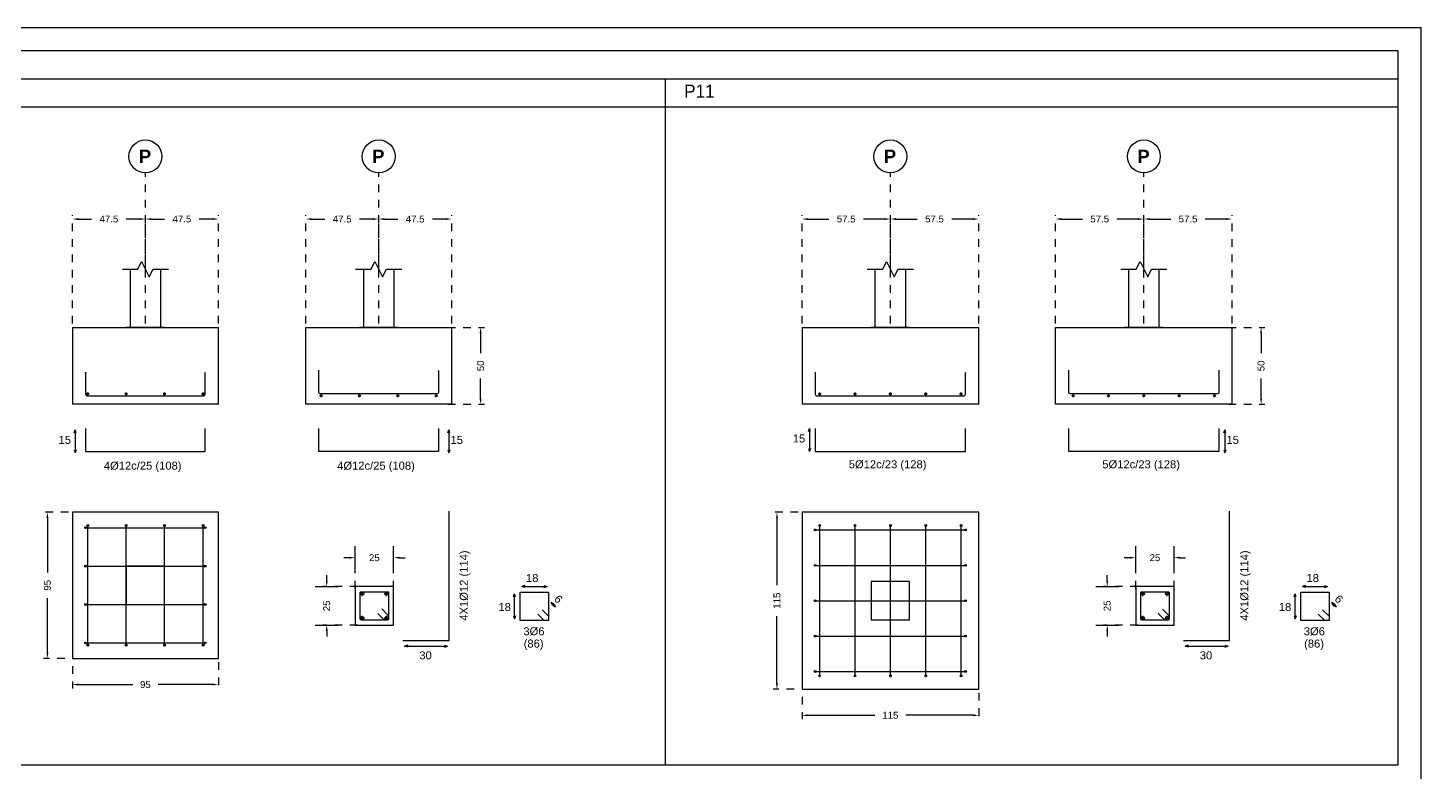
# Model space of a CAD drawing. Extents: x 2455 to 9764, y -806 to 181.
# Drawn here: x 4795.67 to 4813.81, y -570.73 to -561.05 of the extents above; entities that cross this region are included whole.
import ezdxf
from ezdxf.enums import TextEntityAlignment as Align

# ---------------------------------------------------------------- set-up
doc = ezdxf.new("R2010")
doc.units = 0
doc.header["$LTSCALE"] = 0.2
doc.header["$MEASUREMENT"] = 0
doc.linetypes.add('CYPE_PUNTO', pattern=[0.075, 0, -0.075])
doc.linetypes.add('PUNTOS2', pattern=[0.125, 0, -0.125])
for name, color, linetype in [('01_borde', 4, 'CONTINUOUS'), ('01_cajetín', 7, 'CONTINUOUS'), ('01_cotas', 4, 'CONTINUOUS'), ('01_MONO inst', 254, 'CONTINUOUS'), ('CIM_COTAS', 2, 'CONTINUOUS'), ('CIM_DIB_ARMADOS', 4, 'CONTINUOUS'), ('CIM_GEOMETRIA', 2, 'CONTINUOUS'), ('CYPECABECERA', 2, 'CONTINUOUS'), ('WL', 7, 'CONTINUOUS')]:
    doc.layers.add(name, color=color, linetype=linetype)
doc.layers.add('01_cartela', color=6, linetype='CONTINUOUS', plot=False)
doc.styles.add('Estilo1', font='swissel.ttf')
doc.styles.add('NIEVES2', font='sanss___.ttf')
doc.styles.add('NIEVES3', font='swisseb.ttf')
doc.styles.add('ROMANS', font='romans')
doc.dimstyles.new('DECIMAL-50', dxfattribs={"dimtxt": 0.08, "dimasz": 0.15, "dimexe": 0.05, "dimexo": 0.05, "dimgap": 0.09, "dimtad": 0, "dimzin": 0, "dimdsep": 46, "dimtxsty": 'ROMANS', "dimblk": 'DOTSMALL', "dimcen": 0.09, "dimclrt": 7, "dimadec": 0, "dimazin": 0, "dimtfac": 1.38, "dimtix": 1, "dimtofl": 0, "dimtmove": 2, "dimatfit": 3, "dimldrblk": 'OBLIQUE', "dimfxl": 1, "dimtolj": 1, "dimtzin": 0, "dimarcsym": 0})

# ---------------------------------------------------------------- blocks, each defined once
blk = doc.blocks.new('*D1054')
at = {"layer": '01_cotas', "color": 0, "linetype": 'PUNTOS2', "lineweight": -2, "transparency": 16777216}
for p, q in [((4796.2, -567.352), (4795.875, -567.352)), ((4796.15, -569.252), (4795.875, -569.252))]:
    blk.add_line(p, q, dxfattribs=at)
at = {"layer": '01_cotas', "color": 0, "lineweight": -2, "transparency": 16777216}
for p, q in [((4795.925, -567.427), (4795.925, -568.137)), ((4795.925, -569.177), (4795.925, -568.467))]:
    blk.add_line(p, q, dxfattribs=at)
at = {"layer": '01_cotas', "color": 0, "transparency": 16777216}
for points in [[(4795.912, -567.427), (4795.937, -567.427), (4795.925, -567.352)], [(4795.912, -569.177), (4795.937, -569.177), (4795.925, -569.252)]]:
    blk.add_solid(points, dxfattribs=at)
at = {"layer": '01_cotas', "color": 5, "transparency": 16777216, "insert": (4795.925, -568.302), "char_height": 0.09, "attachment_point": 5, "rotation": 90, "style": 'Estilo1'}
blk.add_mtext('\\A1;95', dxfattribs=at)
blk = doc.blocks.new('*D1055')
at = {"layer": '01_cotas', "color": 0, "linetype": 'PUNTOS2', "lineweight": -2, "transparency": 16777216}
for p, q in [((4796.25, -569.352), (4796.25, -569.643)), ((4798.15, -569.302), (4798.15, -569.643))]:
    blk.add_line(p, q, dxfattribs=at)
at = {"layer": '01_cotas', "color": 0, "lineweight": -2, "transparency": 16777216}
for p, q in [((4796.325, -569.593), (4797.035, -569.593)), ((4798.075, -569.593), (4797.365, -569.593))]:
    blk.add_line(p, q, dxfattribs=at)
at = {"layer": '01_cotas', "color": 0, "transparency": 16777216}
for points in [[(4796.325, -569.58), (4796.325, -569.605), (4796.25, -569.593)], [(4798.075, -569.58), (4798.075, -569.605), (4798.15, -569.593)]]:
    blk.add_solid(points, dxfattribs=at)
at = {"layer": '01_cotas', "color": 5, "transparency": 16777216, "insert": (4797.2, -569.593), "char_height": 0.09, "width": 0.00915, "attachment_point": 5, "style": 'Estilo1'}
blk.add_mtext('\\A1;95', dxfattribs=at)
blk = doc.blocks.new('*D1056')
at = {"layer": '01_cotas', "color": 0, "lineweight": -2, "transparency": 16777216}
for p, q in [((4799.856, -567.943), (4799.781, -567.943)), ((4800.506, -567.943), (4800.581, -567.943))]:
    blk.add_line(p, q, dxfattribs=at)
at = {"layer": '01_cotas', "color": 0, "linetype": 'PUNTOS2', "lineweight": -2, "transparency": 16777216}
for p, q in [((4799.931, -568.343), (4799.931, -567.893)), ((4800.431, -568.343), (4800.431, -567.893))]:
    blk.add_line(p, q, dxfattribs=at)
at = {"layer": '01_cotas', "color": 0, "transparency": 16777216}
for points in [[(4799.856, -567.93), (4799.856, -567.955), (4799.931, -567.943)], [(4800.506, -567.93), (4800.506, -567.955), (4800.431, -567.943)]]:
    blk.add_solid(points, dxfattribs=at)
at = {"layer": '01_cotas', "color": 5, "transparency": 16777216, "insert": (4800.181, -567.943), "char_height": 0.09, "attachment_point": 5, "style": 'Estilo1'}
blk.add_mtext('\\A1;25', dxfattribs=at)
blk = doc.blocks.new('*D1057')
at = {"layer": '01_cotas', "color": 0, "lineweight": -2, "transparency": 16777216}
for p, q in [((4799.56, -568.244), (4799.56, -568.169)), ((4799.56, -568.894), (4799.56, -568.969))]:
    blk.add_line(p, q, dxfattribs=at)
at = {"layer": '01_cotas', "color": 0, "linetype": 'PUNTOS2', "lineweight": -2, "transparency": 16777216}
for p, q in [((4799.96, -568.319), (4799.51, -568.319)), ((4799.96, -568.819), (4799.51, -568.819))]:
    blk.add_line(p, q, dxfattribs=at)
at = {"layer": '01_cotas', "color": 0, "transparency": 16777216}
for points in [[(4799.548, -568.244), (4799.573, -568.244), (4799.56, -568.319)], [(4799.548, -568.894), (4799.573, -568.894), (4799.56, -568.819)]]:
    blk.add_solid(points, dxfattribs=at)
at = {"layer": '01_cotas', "color": 5, "transparency": 16777216, "insert": (4799.56, -568.569), "char_height": 0.09, "attachment_point": 5, "rotation": 90, "style": 'Estilo1'}
blk.add_mtext('\\A1;25', dxfattribs=at)
blk = doc.blocks.new('*D1058')
at = {"layer": '01_cotas', "color": 0, "linetype": 'PUNTOS2', "lineweight": -2, "transparency": 16777216}
for p, q in [((4801.137, -564.947), (4801.613, -564.947)), ((4801.137, -565.947), (4801.613, -565.947))]:
    blk.add_line(p, q, dxfattribs=at)
at = {"layer": '01_cotas', "color": 0, "lineweight": -2, "transparency": 16777216}
for p, q in [((4801.563, -565.022), (4801.563, -565.282)), ((4801.563, -565.872), (4801.563, -565.611))]:
    blk.add_line(p, q, dxfattribs=at)
at = {"layer": '01_cotas', "color": 0, "transparency": 16777216}
for points in [[(4801.551, -565.022), (4801.576, -565.022), (4801.563, -564.947)], [(4801.551, -565.872), (4801.576, -565.872), (4801.563, -565.947)]]:
    blk.add_solid(points, dxfattribs=at)
at = {"layer": '01_cotas', "color": 5, "transparency": 16777216, "insert": (4801.563, -565.447), "char_height": 0.09, "attachment_point": 5, "rotation": 90, "style": 'Estilo1'}
blk.add_mtext('\\A1;50', dxfattribs=at)
blk = doc.blocks.new('*D1059')
at = {"layer": '01_cotas', "color": 0, "linetype": 'PUNTOS2', "lineweight": -2, "transparency": 16777216}
for p, q in [((4796.25, -564.897), (4796.25, -563.487)), ((4797.2, -564.897), (4797.2, -563.487))]:
    blk.add_line(p, q, dxfattribs=at)
at = {"layer": '01_cotas', "color": 0, "lineweight": -2, "transparency": 16777216}
for p, q in [((4796.325, -563.537), (4796.499, -563.537)), ((4797.125, -563.537), (4796.951, -563.537))]:
    blk.add_line(p, q, dxfattribs=at)
at = {"layer": '01_cotas', "color": 0, "transparency": 16777216}
for points in [[(4796.325, -563.525), (4796.325, -563.55), (4796.25, -563.537)], [(4797.125, -563.525), (4797.125, -563.55), (4797.2, -563.537)]]:
    blk.add_solid(points, dxfattribs=at)
at = {"layer": '01_cotas', "color": 5, "transparency": 16777216, "insert": (4796.725, -563.537), "char_height": 0.09, "attachment_point": 5, "style": 'Estilo1'}
blk.add_mtext('\\A1;47.5', dxfattribs=at)
blk = doc.blocks.new('*D1060')
at = {"layer": '01_cotas', "color": 0, "linetype": 'PUNTOS2', "lineweight": -2, "transparency": 16777216}
for p, q in [((4797.2, -564.897), (4797.2, -563.487)), ((4798.15, -564.897), (4798.15, -563.487))]:
    blk.add_line(p, q, dxfattribs=at)
at = {"layer": '01_cotas', "color": 0, "lineweight": -2, "transparency": 16777216}
for p, q in [((4797.275, -563.537), (4797.449, -563.537)), ((4798.075, -563.537), (4797.901, -563.537))]:
    blk.add_line(p, q, dxfattribs=at)
at = {"layer": '01_cotas', "color": 0, "transparency": 16777216}
for points in [[(4797.275, -563.525), (4797.275, -563.55), (4797.2, -563.537)], [(4798.075, -563.525), (4798.075, -563.55), (4798.15, -563.537)]]:
    blk.add_solid(points, dxfattribs=at)
at = {"layer": '01_cotas', "color": 5, "transparency": 16777216, "insert": (4797.675, -563.537), "char_height": 0.09, "attachment_point": 5, "style": 'Estilo1'}
blk.add_mtext('\\A1;47.5', dxfattribs=at)
blk = doc.blocks.new('*D1061')
at = {"layer": '01_cotas', "color": 0, "linetype": 'PUNTOS2', "lineweight": -2, "transparency": 16777216}
for p, q in [((4799.287, -564.897), (4799.287, -563.487)), ((4800.237, -564.897), (4800.237, -563.487))]:
    blk.add_line(p, q, dxfattribs=at)
at = {"layer": '01_cotas', "color": 0, "lineweight": -2, "transparency": 16777216}
for p, q in [((4799.362, -563.537), (4799.536, -563.537)), ((4800.162, -563.537), (4799.988, -563.537))]:
    blk.add_line(p, q, dxfattribs=at)
at = {"layer": '01_cotas', "color": 0, "transparency": 16777216}
for points in [[(4799.362, -563.525), (4799.362, -563.55), (4799.287, -563.537)], [(4800.162, -563.525), (4800.162, -563.55), (4800.237, -563.537)]]:
    blk.add_solid(points, dxfattribs=at)
at = {"layer": '01_cotas', "color": 5, "transparency": 16777216, "insert": (4799.762, -563.537), "char_height": 0.09, "attachment_point": 5, "style": 'Estilo1'}
blk.add_mtext('\\A1;47.5', dxfattribs=at)
blk = doc.blocks.new('*D1062')
at = {"layer": '01_cotas', "color": 0, "linetype": 'PUNTOS2', "lineweight": -2, "transparency": 16777216}
for p, q in [((4800.237, -564.897), (4800.237, -563.487)), ((4801.187, -564.897), (4801.187, -563.487))]:
    blk.add_line(p, q, dxfattribs=at)
at = {"layer": '01_cotas', "color": 0, "lineweight": -2, "transparency": 16777216}
for p, q in [((4800.312, -563.537), (4800.486, -563.537)), ((4801.112, -563.537), (4800.938, -563.537))]:
    blk.add_line(p, q, dxfattribs=at)
at = {"layer": '01_cotas', "color": 0, "transparency": 16777216}
for points in [[(4800.312, -563.525), (4800.312, -563.55), (4800.237, -563.537)], [(4801.112, -563.525), (4801.112, -563.55), (4801.187, -563.537)]]:
    blk.add_solid(points, dxfattribs=at)
at = {"layer": '01_cotas', "color": 5, "transparency": 16777216, "insert": (4800.712, -563.537), "char_height": 0.09, "attachment_point": 5, "style": 'Estilo1'}
blk.add_mtext('\\A1;47.5', dxfattribs=at)
blk = doc.blocks.new('*D1076')
at = {"layer": '01_cotas', "color": 0, "linetype": 'PUNTOS2', "lineweight": -2, "transparency": 16777216}
for p, q in [((4805.697, -567.352), (4805.371, -567.352)), ((4805.647, -569.652), (4805.371, -569.652))]:
    blk.add_line(p, q, dxfattribs=at)
at = {"layer": '01_cotas', "color": 0, "lineweight": -2, "transparency": 16777216}
for p, q in [((4805.421, -567.427), (4805.421, -568.301)), ((4805.421, -569.577), (4805.421, -568.704))]:
    blk.add_line(p, q, dxfattribs=at)
at = {"layer": '01_cotas', "color": 0, "transparency": 16777216}
for points in [[(4805.409, -567.427), (4805.434, -567.427), (4805.421, -567.352)], [(4805.409, -569.577), (4805.434, -569.577), (4805.421, -569.652)]]:
    blk.add_solid(points, dxfattribs=at)
at = {"layer": '01_cotas', "color": 5, "transparency": 16777216, "insert": (4805.421, -568.502), "char_height": 0.09, "attachment_point": 5, "rotation": 90, "style": 'Estilo1'}
blk.add_mtext('\\A1;115', dxfattribs=at)
blk = doc.blocks.new('*D1077')
at = {"layer": '01_cotas', "color": 0, "linetype": 'PUNTOS2', "lineweight": -2, "transparency": 16777216}
for p, q in [((4805.747, -569.752), (4805.747, -570.043)), ((4808.047, -569.702), (4808.047, -570.043))]:
    blk.add_line(p, q, dxfattribs=at)
at = {"layer": '01_cotas', "color": 0, "lineweight": -2, "transparency": 16777216}
for p, q in [((4805.822, -569.993), (4806.695, -569.993)), ((4807.972, -569.993), (4807.098, -569.993))]:
    blk.add_line(p, q, dxfattribs=at)
at = {"layer": '01_cotas', "color": 0, "transparency": 16777216}
for points in [[(4805.822, -569.98), (4805.822, -570.005), (4805.747, -569.993)], [(4807.972, -569.98), (4807.972, -570.005), (4808.047, -569.993)]]:
    blk.add_solid(points, dxfattribs=at)
at = {"layer": '01_cotas', "color": 5, "transparency": 16777216, "insert": (4806.897, -569.993), "char_height": 0.09, "width": 0.00915, "attachment_point": 5, "style": 'Estilo1'}
blk.add_mtext('\\A1;115', dxfattribs=at)
blk = doc.blocks.new('*D1078')
at = {"layer": '01_cotas', "color": 0, "lineweight": -2, "transparency": 16777216}
for p, q in [((4810.016, -567.943), (4809.941, -567.943)), ((4810.666, -567.943), (4810.741, -567.943))]:
    blk.add_line(p, q, dxfattribs=at)
at = {"layer": '01_cotas', "color": 0, "linetype": 'PUNTOS2', "lineweight": -2, "transparency": 16777216}
for p, q in [((4810.091, -568.343), (4810.091, -567.893)), ((4810.591, -568.343), (4810.591, -567.893))]:
    blk.add_line(p, q, dxfattribs=at)
at = {"layer": '01_cotas', "color": 0, "transparency": 16777216}
for points in [[(4810.016, -567.93), (4810.016, -567.955), (4810.091, -567.943)], [(4810.666, -567.93), (4810.666, -567.955), (4810.591, -567.943)]]:
    blk.add_solid(points, dxfattribs=at)
at = {"layer": '01_cotas', "color": 5, "transparency": 16777216, "insert": (4810.341, -567.943), "char_height": 0.09, "attachment_point": 5, "style": 'Estilo1'}
blk.add_mtext('\\A1;25', dxfattribs=at)
blk = doc.blocks.new('*D1079')
at = {"layer": '01_cotas', "color": 0, "lineweight": -2, "transparency": 16777216}
for p, q in [((4809.72, -568.244), (4809.72, -568.169)), ((4809.72, -568.894), (4809.72, -568.969))]:
    blk.add_line(p, q, dxfattribs=at)
at = {"layer": '01_cotas', "color": 0, "linetype": 'PUNTOS2', "lineweight": -2, "transparency": 16777216}
for p, q in [((4810.12, -568.319), (4809.67, -568.319)), ((4810.12, -568.819), (4809.67, -568.819))]:
    blk.add_line(p, q, dxfattribs=at)
at = {"layer": '01_cotas', "color": 0, "transparency": 16777216}
for points in [[(4809.708, -568.244), (4809.733, -568.244), (4809.72, -568.319)], [(4809.708, -568.894), (4809.733, -568.894), (4809.72, -568.819)]]:
    blk.add_solid(points, dxfattribs=at)
at = {"layer": '01_cotas', "color": 5, "transparency": 16777216, "insert": (4809.72, -568.569), "char_height": 0.09, "attachment_point": 5, "rotation": 90, "style": 'Estilo1'}
blk.add_mtext('\\A1;25', dxfattribs=at)
blk = doc.blocks.new('*D1080')
at = {"layer": '01_cotas', "color": 0, "linetype": 'PUNTOS2', "lineweight": -2, "transparency": 16777216}
for p, q in [((4811.297, -564.947), (4811.773, -564.947)), ((4811.297, -565.947), (4811.773, -565.947))]:
    blk.add_line(p, q, dxfattribs=at)
at = {"layer": '01_cotas', "color": 0, "lineweight": -2, "transparency": 16777216}
for p, q in [((4811.723, -565.022), (4811.723, -565.282)), ((4811.723, -565.872), (4811.723, -565.611))]:
    blk.add_line(p, q, dxfattribs=at)
at = {"layer": '01_cotas', "color": 0, "transparency": 16777216}
for points in [[(4811.711, -565.022), (4811.736, -565.022), (4811.723, -564.947)], [(4811.711, -565.872), (4811.736, -565.872), (4811.723, -565.947)]]:
    blk.add_solid(points, dxfattribs=at)
at = {"layer": '01_cotas', "color": 5, "transparency": 16777216, "insert": (4811.723, -565.447), "char_height": 0.09, "attachment_point": 5, "rotation": 90, "style": 'Estilo1'}
blk.add_mtext('\\A1;50', dxfattribs=at)
blk = doc.blocks.new('*D1081')
at = {"layer": '01_cotas', "color": 0, "linetype": 'PUNTOS2', "lineweight": -2, "transparency": 16777216}
for p, q in [((4805.747, -564.897), (4805.747, -563.487)), ((4806.897, -564.897), (4806.897, -563.487))]:
    blk.add_line(p, q, dxfattribs=at)
at = {"layer": '01_cotas', "color": 0, "lineweight": -2, "transparency": 16777216}
for p, q in [((4805.822, -563.537), (4806.097, -563.537)), ((4806.822, -563.537), (4806.547, -563.537))]:
    blk.add_line(p, q, dxfattribs=at)
at = {"layer": '01_cotas', "color": 0, "transparency": 16777216}
for points in [[(4805.822, -563.525), (4805.822, -563.55), (4805.747, -563.537)], [(4806.822, -563.525), (4806.822, -563.55), (4806.897, -563.537)]]:
    blk.add_solid(points, dxfattribs=at)
at = {"layer": '01_cotas', "color": 5, "transparency": 16777216, "insert": (4806.322, -563.537), "char_height": 0.09, "attachment_point": 5, "style": 'Estilo1'}
blk.add_mtext('\\A1;57.5', dxfattribs=at)
blk = doc.blocks.new('*D1082')
at = {"layer": '01_cotas', "color": 0, "linetype": 'PUNTOS2', "lineweight": -2, "transparency": 16777216}
for p, q in [((4806.897, -564.897), (4806.897, -563.487)), ((4808.047, -564.897), (4808.047, -563.487))]:
    blk.add_line(p, q, dxfattribs=at)
at = {"layer": '01_cotas', "color": 0, "lineweight": -2, "transparency": 16777216}
for p, q in [((4806.972, -563.537), (4807.247, -563.537)), ((4807.972, -563.537), (4807.697, -563.537))]:
    blk.add_line(p, q, dxfattribs=at)
at = {"layer": '01_cotas', "color": 0, "transparency": 16777216}
for points in [[(4806.972, -563.525), (4806.972, -563.55), (4806.897, -563.537)], [(4807.972, -563.525), (4807.972, -563.55), (4808.047, -563.537)]]:
    blk.add_solid(points, dxfattribs=at)
at = {"layer": '01_cotas', "color": 5, "transparency": 16777216, "insert": (4807.472, -563.537), "char_height": 0.09, "attachment_point": 5, "style": 'Estilo1'}
blk.add_mtext('\\A1;57.5', dxfattribs=at)
blk = doc.blocks.new('*D1083')
at = {"layer": '01_cotas', "color": 0, "linetype": 'PUNTOS2', "lineweight": -2, "transparency": 16777216}
for p, q in [((4809.047, -564.897), (4809.047, -563.487)), ((4810.197, -564.897), (4810.197, -563.487))]:
    blk.add_line(p, q, dxfattribs=at)
at = {"layer": '01_cotas', "color": 0, "lineweight": -2, "transparency": 16777216}
for p, q in [((4809.122, -563.537), (4809.397, -563.537)), ((4810.122, -563.537), (4809.847, -563.537))]:
    blk.add_line(p, q, dxfattribs=at)
at = {"layer": '01_cotas', "color": 0, "transparency": 16777216}
for points in [[(4809.122, -563.525), (4809.122, -563.55), (4809.047, -563.537)], [(4810.122, -563.525), (4810.122, -563.55), (4810.197, -563.537)]]:
    blk.add_solid(points, dxfattribs=at)
at = {"layer": '01_cotas', "color": 5, "transparency": 16777216, "insert": (4809.622, -563.537), "char_height": 0.09, "attachment_point": 5, "style": 'Estilo1'}
blk.add_mtext('\\A1;57.5', dxfattribs=at)
blk = doc.blocks.new('*D1084')
at = {"layer": '01_cotas', "color": 0, "linetype": 'PUNTOS2', "lineweight": -2, "transparency": 16777216}
for p, q in [((4810.197, -564.897), (4810.197, -563.487)), ((4811.347, -564.897), (4811.347, -563.487))]:
    blk.add_line(p, q, dxfattribs=at)
at = {"layer": '01_cotas', "color": 0, "lineweight": -2, "transparency": 16777216}
for p, q in [((4810.272, -563.537), (4810.547, -563.537)), ((4811.272, -563.537), (4810.997, -563.537))]:
    blk.add_line(p, q, dxfattribs=at)
at = {"layer": '01_cotas', "color": 0, "transparency": 16777216}
for points in [[(4810.272, -563.525), (4810.272, -563.55), (4810.197, -563.537)], [(4811.272, -563.525), (4811.272, -563.55), (4811.347, -563.537)]]:
    blk.add_solid(points, dxfattribs=at)
at = {"layer": '01_cotas', "color": 5, "transparency": 16777216, "insert": (4810.772, -563.537), "char_height": 0.09, "attachment_point": 5, "style": 'Estilo1'}
blk.add_mtext('\\A1;57.5', dxfattribs=at)

msp = doc.modelspace()

# ---------------------------------------------------------------- hatches: boundary and pattern name
at = {"layer": 'CIM_DIB_ARMADOS'}
h = msp.add_hatch(color=256, dxfattribs=at)
edge = h.paths.add_edge_path()
edge.add_arc((4796.422, -565.535), 0.0016, 0, 360)
h = msp.add_hatch(color=256, dxfattribs=at)
edge = h.paths.add_edge_path()
edge.add_arc((4797.978, -565.535), 0.0016, 0, 360)
h = msp.add_hatch(color=256, dxfattribs=at)
edge = h.paths.add_edge_path()
edge.add_arc((4799.459, -565.511), 0.0016, 0, 360)
h = msp.add_hatch(color=256, dxfattribs=at)
edge = h.paths.add_edge_path()
edge.add_arc((4801.015, -565.511), 0.0016, 0, 360)
h = msp.add_hatch(color=256, dxfattribs=at)
edge = h.paths.add_edge_path()
edge.add_arc((4805.919, -565.535), 0.0016, 0, 360)
h = msp.add_hatch(color=256, dxfattribs=at)
edge = h.paths.add_edge_path()
edge.add_arc((4807.875, -565.535), 0.0016, 0, 360)
h = msp.add_hatch(color=256, dxfattribs=at)
edge = h.paths.add_edge_path()
edge.add_arc((4809.219, -565.511), 0.0016, 0, 360)
h = msp.add_hatch(color=256, dxfattribs=at)
edge = h.paths.add_edge_path()
edge.add_arc((4811.175, -565.511), 0.0016, 0, 360)
h = msp.add_hatch(color=256, dxfattribs=at)
edge = h.paths.add_edge_path()
edge.add_arc((4796.422, -567.552), 0.0016, 0, 360)
h = msp.add_hatch(color=256, dxfattribs=at)
edge = h.paths.add_edge_path()
edge.add_arc((4796.45, -567.524), 0.0016, 0, 360)
h = msp.add_hatch(color=256, dxfattribs=at)
edge = h.paths.add_edge_path()
edge.add_arc((4796.95, -567.524), 0.0016, 0, 360)
h = msp.add_hatch(color=256, dxfattribs=at)
edge = h.paths.add_edge_path()
edge.add_arc((4797.45, -567.524), 0.0016, 0, 360)
h = msp.add_hatch(color=256, dxfattribs=at)
edge = h.paths.add_edge_path()
edge.add_arc((4797.95, -567.524), 0.0016, 0, 360)
h = msp.add_hatch(color=256, dxfattribs=at)
edge = h.paths.add_edge_path()
edge.add_arc((4797.978, -567.552), 0.0016, 0, 360)
h = msp.add_hatch(color=256, dxfattribs=at)
edge = h.paths.add_edge_path()
edge.add_arc((4805.919, -567.582), 0.0016, 0, 360)
h = msp.add_hatch(color=256, dxfattribs=at)
edge = h.paths.add_edge_path()
edge.add_arc((4805.977, -567.524), 0.0016, 0, 360)
h = msp.add_hatch(color=256, dxfattribs=at)
edge = h.paths.add_edge_path()
edge.add_arc((4806.437, -567.524), 0.0016, 0, 360)
h = msp.add_hatch(color=256, dxfattribs=at)
edge = h.paths.add_edge_path()
edge.add_arc((4806.897, -567.524), 0.0016, 0, 360)
h = msp.add_hatch(color=256, dxfattribs=at)
edge = h.paths.add_edge_path()
edge.add_arc((4807.357, -567.524), 0.0016, 0, 360)
h = msp.add_hatch(color=256, dxfattribs=at)
edge = h.paths.add_edge_path()
edge.add_arc((4807.817, -567.524), 0.0016, 0, 360)
h = msp.add_hatch(color=256, dxfattribs=at)
edge = h.paths.add_edge_path()
edge.add_arc((4807.875, -567.582), 0.0016, 0, 360)
h = msp.add_hatch(color=256, dxfattribs=at)
edge = h.paths.add_edge_path()
edge.add_arc((4796.422, -568.052), 0.0016, 0, 360)
h = msp.add_hatch(color=256, dxfattribs=at)
edge = h.paths.add_edge_path()
edge.add_arc((4797.978, -568.052), 0.0016, 0, 360)
h = msp.add_hatch(color=256, dxfattribs=at)
edge = h.paths.add_edge_path()
edge.add_arc((4805.919, -568.042), 0.0016, 0, 360)
h = msp.add_hatch(color=256, dxfattribs=at)
edge = h.paths.add_edge_path()
edge.add_arc((4807.875, -568.042), 0.0016, 0, 360)
h = msp.add_hatch(color=256, dxfattribs=at)
edge = h.paths.add_edge_path()
edge.add_arc((4796.422, -568.552), 0.0016, 0, 360)
h = msp.add_hatch(color=256, dxfattribs=at)
edge = h.paths.add_edge_path()
edge.add_arc((4797.978, -568.552), 0.0016, 0, 360)
h = msp.add_hatch(color=256, dxfattribs=at)
edge = h.paths.add_edge_path()
edge.add_arc((4805.919, -568.502), 0.0016, 0, 360)
h = msp.add_hatch(color=256, dxfattribs=at)
edge = h.paths.add_edge_path()
edge.add_arc((4807.875, -568.502), 0.0016, 0, 360)
h = msp.add_hatch(color=256, dxfattribs=at)
edge = h.paths.add_edge_path()
edge.add_arc((4800.225, -568.668), 0.0016, 0, 360)
h = msp.add_hatch(color=256, dxfattribs=at)
edge = h.paths.add_edge_path()
edge.add_arc((4800.281, -568.612), 0.0016, 0, 360)
h = msp.add_hatch(color=256, dxfattribs=at)
edge = h.paths.add_edge_path()
edge.add_arc((4810.384, -568.668), 0.0016, 0, 360)
h = msp.add_hatch(color=256, dxfattribs=at)
edge = h.paths.add_edge_path()
edge.add_arc((4810.44, -568.612), 0.0016, 0, 360)
h = msp.add_hatch(color=256, dxfattribs=at)
edge = h.paths.add_edge_path()
edge.add_arc((4796.422, -569.052), 0.0016, 0, 360)
h = msp.add_hatch(color=256, dxfattribs=at)
edge = h.paths.add_edge_path()
edge.add_arc((4796.45, -569.08), 0.0016, 0, 360)
h = msp.add_hatch(color=256, dxfattribs=at)
edge = h.paths.add_edge_path()
edge.add_arc((4796.95, -569.08), 0.0016, 0, 360)
h = msp.add_hatch(color=256, dxfattribs=at)
edge = h.paths.add_edge_path()
edge.add_arc((4797.45, -569.08), 0.0016, 0, 360)
h = msp.add_hatch(color=256, dxfattribs=at)
edge = h.paths.add_edge_path()
edge.add_arc((4797.95, -569.08), 0.0016, 0, 360)
h = msp.add_hatch(color=256, dxfattribs=at)
edge = h.paths.add_edge_path()
edge.add_arc((4797.978, -569.052), 0.0016, 0, 360)
h = msp.add_hatch(color=256, dxfattribs=at)
edge = h.paths.add_edge_path()
edge.add_arc((4805.919, -568.962), 0.0016, 0, 360)
h = msp.add_hatch(color=256, dxfattribs=at)
edge = h.paths.add_edge_path()
edge.add_arc((4807.875, -568.962), 0.0016, 0, 360)
h = msp.add_hatch(color=256, dxfattribs=at)
edge = h.paths.add_edge_path()
edge.add_arc((4805.919, -569.422), 0.0016, 0, 360)
h = msp.add_hatch(color=256, dxfattribs=at)
edge = h.paths.add_edge_path()
edge.add_arc((4807.875, -569.422), 0.0016, 0, 360)
h = msp.add_hatch(color=256, dxfattribs=at)
edge = h.paths.add_edge_path()
edge.add_arc((4805.977, -569.48), 0.0016, 0, 360)
h = msp.add_hatch(color=256, dxfattribs=at)
edge = h.paths.add_edge_path()
edge.add_arc((4806.437, -569.48), 0.0016, 0, 360)
h = msp.add_hatch(color=256, dxfattribs=at)
edge = h.paths.add_edge_path()
edge.add_arc((4806.897, -569.48), 0.0016, 0, 360)
h = msp.add_hatch(color=256, dxfattribs=at)
edge = h.paths.add_edge_path()
edge.add_arc((4807.357, -569.48), 0.0016, 0, 360)
h = msp.add_hatch(color=256, dxfattribs=at)
edge = h.paths.add_edge_path()
edge.add_arc((4807.817, -569.48), 0.0016, 0, 360)

# ---------------------------------------------------------------- linework, layer by layer
at = {"layer": '01_cartela', "color": 3}
msp.add_lwpolyline([(4783.168, -561.051), (4783.168, -582.586), (4813.806, -582.586), (4813.806, -561.051)], close=True, dxfattribs=at)
at = {"layer": '01_cotas', "color": 4}
for p, q in [((4799.931, -568.093), (4799.931, -567.793)), ((4810.091, -568.093), (4810.091, -567.793)), ((4799.41, -568.819), (4799.71, -568.819)), ((4809.57, -568.819), (4809.87, -568.819))]:
    msp.add_line(p, q, dxfattribs=at)
at = {"layer": '01_cotas'}
for p, q in [((4800.431, -568.093), (4800.431, -567.793)), ((4810.591, -568.093), (4810.591, -567.793)), ((4799.41, -568.319), (4799.71, -568.319)), ((4809.57, -568.319), (4809.87, -568.319))]:
    msp.add_line(p, q, dxfattribs=at)
at = {"layer": '01_MONO inst', "color": 5}
for p, q in [((4783.468, -561.715), (4813.506, -561.715)), ((4803.965, -561.715), (4803.965, -570.637)), ((4783.468, -562.079), (4813.506, -562.079))]:
    msp.add_line(p, q, dxfattribs=at)
at = {"layer": 'CIM_COTAS', "linetype": 'CYPE_PUNTO'}
for p, q in [((4797.2, -564.188), (4797.2, -562.937)), ((4800.237, -564.188), (4800.237, -562.937)), ((4806.897, -564.188), (4806.897, -562.937)), ((4810.197, -564.188), (4810.197, -562.937))]:
    msp.add_line(p, q, dxfattribs=at)
at = {"layer": 'CIM_COTAS'}
for p, q in [((4796.274, -566.32), (4796.287, -566.28)), ((4796.299, -566.32), (4796.287, -566.28)), ((4796.287, -566.28), (4796.287, -566.58)), ((4801.137, -566.32), (4801.15, -566.28)), ((4801.162, -566.32), (4801.15, -566.28)), ((4801.15, -566.28), (4801.15, -566.58)), ((4805.831, -566.302), (4805.844, -566.262)), ((4805.856, -566.302), (4805.844, -566.262)), ((4805.844, -566.262), (4805.844, -566.562)), ((4811.237, -566.32), (4811.25, -566.28)), ((4811.262, -566.32), (4811.25, -566.28)), ((4811.25, -566.28), (4811.25, -566.58)), ((4796.274, -566.54), (4796.287, -566.58)), ((4796.299, -566.54), (4796.287, -566.58)), ((4801.137, -566.54), (4801.15, -566.58)), ((4801.162, -566.54), (4801.15, -566.58)), ((4805.831, -566.522), (4805.844, -566.562)), ((4805.856, -566.522), (4805.844, -566.562)), ((4811.237, -566.54), (4811.25, -566.58)), ((4811.262, -566.54), (4811.25, -566.58)), ((4802.141, -568.304), (4802.101, -568.317)), ((4802.141, -568.329), (4802.101, -568.317)), ((4802.101, -568.317), (4802.428, -568.317)), ((4802.388, -568.304), (4802.428, -568.317)), ((4802.388, -568.329), (4802.428, -568.317)), ((4812.301, -568.304), (4812.261, -568.317)), ((4812.301, -568.329), (4812.261, -568.317)), ((4812.261, -568.317), (4812.588, -568.317)), ((4812.548, -568.304), (4812.588, -568.317)), ((4812.548, -568.329), (4812.588, -568.317)), ((4801.993, -568.452), (4802.005, -568.412)), ((4802.018, -568.452), (4802.005, -568.412)), ((4802.005, -568.739), (4802.005, -568.412)), ((4802.503, -568.564), (4802.484, -568.527)), ((4802.521, -568.546), (4802.484, -568.527)), ((4802.484, -568.527), (4802.54, -568.583)), ((4802.503, -568.564), (4802.54, -568.583)), ((4802.521, -568.546), (4802.54, -568.583)), ((4812.153, -568.452), (4812.165, -568.412)), ((4812.178, -568.452), (4812.165, -568.412)), ((4812.165, -568.739), (4812.165, -568.412)), ((4812.663, -568.564), (4812.644, -568.527)), ((4812.681, -568.546), (4812.644, -568.527)), ((4812.644, -568.527), (4812.7, -568.583)), ((4812.663, -568.564), (4812.7, -568.583)), ((4812.681, -568.546), (4812.7, -568.583)), ((4801.993, -568.699), (4802.005, -568.739)), ((4802.018, -568.699), (4802.005, -568.739)), ((4812.153, -568.699), (4812.165, -568.739)), ((4812.178, -568.699), (4812.165, -568.739)), ((4800.614, -569.081), (4800.574, -569.094)), ((4800.614, -569.106), (4800.574, -569.094)), ((4800.574, -569.094), (4801.133, -569.094)), ((4801.093, -569.081), (4801.133, -569.094)), ((4801.093, -569.106), (4801.133, -569.094)), ((4810.774, -569.081), (4810.734, -569.094)), ((4810.774, -569.106), (4810.734, -569.094)), ((4810.734, -569.094), (4811.293, -569.094)), ((4811.253, -569.081), (4811.293, -569.094)), ((4811.253, -569.106), (4811.293, -569.094))]:
    msp.add_line(p, q, dxfattribs=at)
at = {"layer": 'CIM_DIB_ARMADOS'}
for p, q in [((4796.432, -565.811), (4796.468, -565.811)), ((4796.45, -565.829), (4796.45, -565.793)), ((4796.932, -565.811), (4796.968, -565.811)), ((4796.95, -565.829), (4796.95, -565.793)), ((4797.432, -565.811), (4797.468, -565.811)), ((4797.45, -565.829), (4797.45, -565.793)), ((4797.932, -565.811), (4797.968, -565.811)), ((4797.95, -565.829), (4797.95, -565.793)), ((4799.469, -565.835), (4799.505, -565.835)), ((4799.487, -565.853), (4799.487, -565.817)), ((4799.969, -565.835), (4800.005, -565.835)), ((4799.987, -565.853), (4799.987, -565.817)), ((4800.469, -565.835), (4800.505, -565.835)), ((4800.487, -565.853), (4800.487, -565.817)), ((4800.969, -565.835), (4801.005, -565.835)), ((4800.987, -565.853), (4800.987, -565.817)), ((4805.959, -565.811), (4805.995, -565.811)), ((4805.977, -565.829), (4805.977, -565.793)), ((4806.419, -565.811), (4806.455, -565.811)), ((4806.437, -565.829), (4806.437, -565.793)), ((4806.879, -565.811), (4806.915, -565.811)), ((4806.897, -565.829), (4806.897, -565.793)), ((4807.339, -565.811), (4807.375, -565.811)), ((4807.357, -565.829), (4807.357, -565.793)), ((4807.799, -565.811), (4807.835, -565.811)), ((4807.817, -565.829), (4807.817, -565.793)), ((4809.259, -565.835), (4809.295, -565.835)), ((4809.277, -565.853), (4809.277, -565.817)), ((4809.719, -565.835), (4809.755, -565.835)), ((4809.737, -565.853), (4809.737, -565.817)), ((4810.179, -565.835), (4810.215, -565.835)), ((4810.197, -565.853), (4810.197, -565.817)), ((4810.639, -565.835), (4810.675, -565.835)), ((4810.657, -565.853), (4810.657, -565.817)), ((4811.099, -565.835), (4811.135, -565.835)), ((4811.117, -565.853), (4811.117, -565.817)), ((4800.023, -568.441), (4800.023, -568.381)), ((4800.023, -568.441), (4800.023, -568.381)), ((4800.339, -568.441), (4800.339, -568.381)), ((4800.339, -568.441), (4800.339, -568.381)), ((4810.183, -568.441), (4810.183, -568.381)), ((4810.183, -568.441), (4810.183, -568.381)), ((4810.499, -568.441), (4810.499, -568.381)), ((4810.499, -568.441), (4810.499, -568.381)), ((4799.993, -568.411), (4800.053, -568.411)), ((4799.993, -568.411), (4800.053, -568.411)), ((4800.309, -568.411), (4800.369, -568.411)), ((4800.309, -568.411), (4800.369, -568.411)), ((4810.153, -568.411), (4810.213, -568.411)), ((4810.153, -568.411), (4810.213, -568.411)), ((4810.469, -568.411), (4810.529, -568.411)), ((4810.469, -568.411), (4810.529, -568.411)), ((4799.993, -568.727), (4800.053, -568.727)), ((4799.993, -568.727), (4800.053, -568.727)), ((4800.023, -568.757), (4800.023, -568.697)), ((4800.023, -568.757), (4800.023, -568.697)), ((4800.309, -568.727), (4800.369, -568.727)), ((4800.309, -568.727), (4800.369, -568.727)), ((4800.339, -568.757), (4800.339, -568.697)), ((4800.339, -568.757), (4800.339, -568.697)), ((4810.153, -568.727), (4810.213, -568.727)), ((4810.153, -568.727), (4810.213, -568.727)), ((4810.183, -568.757), (4810.183, -568.697)), ((4810.183, -568.757), (4810.183, -568.697)), ((4810.469, -568.727), (4810.529, -568.727)), ((4810.469, -568.727), (4810.529, -568.727)), ((4810.499, -568.757), (4810.499, -568.697)), ((4810.499, -568.757), (4810.499, -568.697))]:
    msp.add_line(p, q, dxfattribs=at)
for points in [[(4796.422, -565.535), (4796.422, -565.817), (4796.424, -565.826), (4796.431, -565.832), (4796.44, -565.835), (4797.96, -565.835), (4797.969, -565.832), (4797.975, -565.826), (4797.978, -565.817), (4797.978, -565.535)], [(4801.015, -565.511), (4801.015, -565.793), (4801.012, -565.802), (4801.006, -565.808), (4800.997, -565.811), (4799.477, -565.811), (4799.468, -565.808), (4799.461, -565.802), (4799.459, -565.793), (4799.459, -565.511)], [(4805.919, -565.535), (4805.919, -565.817), (4805.921, -565.826), (4805.928, -565.832), (4805.937, -565.835), (4807.857, -565.835), (4807.866, -565.832), (4807.872, -565.826), (4807.875, -565.817), (4807.875, -565.535)], [(4811.175, -565.511), (4811.175, -565.793), (4811.172, -565.802), (4811.166, -565.808), (4811.157, -565.811), (4809.237, -565.811), (4809.228, -565.808), (4809.221, -565.802), (4809.219, -565.793), (4809.219, -565.511)], [(4796.422, -566.262), (4796.422, -566.562), (4797.978, -566.562), (4797.978, -566.262)], [(4801.015, -566.262), (4801.015, -566.562), (4799.459, -566.562), (4799.459, -566.262)], [(4805.919, -566.262), (4805.919, -566.562), (4807.875, -566.562), (4807.875, -566.262)], [(4811.175, -566.262), (4811.175, -566.562), (4809.219, -566.562), (4809.219, -566.262)], [(4800.553, -569.019), (4801.153, -569.019), (4801.153, -567.339)], [(4810.713, -569.019), (4811.313, -569.019), (4811.313, -567.339)], [(4796.422, -567.552), (4796.424, -567.552), (4796.431, -567.552), (4796.44, -567.552), (4797.96, -567.552), (4797.969, -567.552), (4797.975, -567.552), (4797.978, -567.552)], [(4796.45, -569.08), (4796.45, -569.078), (4796.45, -569.071), (4796.45, -569.062), (4796.45, -567.542), (4796.45, -567.533), (4796.45, -567.527), (4796.45, -567.524)], [(4796.95, -569.08), (4796.95, -569.078), (4796.95, -569.071), (4796.95, -569.062), (4796.95, -567.542), (4796.95, -567.533), (4796.95, -567.527), (4796.95, -567.524)], [(4797.45, -569.08), (4797.45, -569.078), (4797.45, -569.071), (4797.45, -569.062), (4797.45, -567.542), (4797.45, -567.533), (4797.45, -567.527), (4797.45, -567.524)], [(4797.95, -569.08), (4797.95, -569.078), (4797.95, -569.071), (4797.95, -569.062), (4797.95, -567.542), (4797.95, -567.533), (4797.95, -567.527), (4797.95, -567.524)], [(4805.919, -567.582), (4805.921, -567.582), (4805.928, -567.582), (4805.937, -567.582), (4807.857, -567.582), (4807.866, -567.582), (4807.872, -567.582), (4807.875, -567.582)], [(4805.977, -569.48), (4805.977, -569.478), (4805.977, -569.471), (4805.977, -569.462), (4805.977, -567.542), (4805.977, -567.533), (4805.977, -567.527), (4805.977, -567.524)], [(4806.437, -569.48), (4806.437, -569.478), (4806.437, -569.471), (4806.437, -569.462), (4806.437, -567.542), (4806.437, -567.533), (4806.437, -567.527), (4806.437, -567.524)], [(4806.897, -569.48), (4806.897, -569.478), (4806.897, -569.471), (4806.897, -569.462), (4806.897, -567.542), (4806.897, -567.533), (4806.897, -567.527), (4806.897, -567.524)], [(4807.357, -569.48), (4807.357, -569.478), (4807.357, -569.471), (4807.357, -569.462), (4807.357, -567.542), (4807.357, -567.533), (4807.357, -567.527), (4807.357, -567.524)], [(4807.817, -569.48), (4807.817, -569.478), (4807.817, -569.471), (4807.817, -569.462), (4807.817, -567.542), (4807.817, -567.533), (4807.817, -567.527), (4807.817, -567.524)], [(4796.422, -568.052), (4796.424, -568.052), (4796.431, -568.052), (4796.44, -568.052), (4797.96, -568.052), (4797.969, -568.052), (4797.975, -568.052), (4797.978, -568.052)], [(4805.919, -568.042), (4805.921, -568.042), (4805.928, -568.042), (4805.937, -568.042), (4807.857, -568.042), (4807.866, -568.042), (4807.872, -568.042), (4807.875, -568.042)], [(4800.281, -568.612), (4800.362, -568.693), (4800.365, -568.697), (4800.365, -568.702), (4800.365, -568.741), (4800.364, -568.747), (4800.359, -568.751), (4800.353, -568.753), (4800.009, -568.753), (4800.003, -568.751), (4799.999, -568.747), (4799.997, -568.741), (4799.997, -568.397), (4799.999, -568.391), (4800.003, -568.386), (4800.009, -568.385), (4800.353, -568.385), (4800.359, -568.386), (4800.364, -568.391), (4800.365, -568.397), (4800.365, -568.741), (4800.364, -568.747), (4800.359, -568.751), (4800.353, -568.753), (4800.314, -568.753), (4800.31, -568.752), (4800.306, -568.749), (4800.225, -568.668)], [(4810.44, -568.612), (4810.522, -568.693), (4810.524, -568.697), (4810.525, -568.702), (4810.525, -568.741), (4810.524, -568.747), (4810.519, -568.751), (4810.513, -568.753), (4810.169, -568.753), (4810.163, -568.751), (4810.159, -568.747), (4810.157, -568.741), (4810.157, -568.397), (4810.159, -568.391), (4810.163, -568.386), (4810.169, -568.385), (4810.513, -568.385), (4810.519, -568.386), (4810.524, -568.391), (4810.525, -568.397), (4810.525, -568.741), (4810.524, -568.747), (4810.519, -568.751), (4810.513, -568.753), (4810.474, -568.753), (4810.47, -568.752), (4810.466, -568.749), (4810.384, -568.668)], [(4796.422, -568.552), (4796.424, -568.552), (4796.431, -568.552), (4796.44, -568.552), (4797.96, -568.552), (4797.969, -568.552), (4797.975, -568.552), (4797.978, -568.552)], [(4802.364, -568.619), (4802.448, -568.704), (4802.448, -568.76), (4802.08, -568.76), (4802.08, -568.392), (4802.448, -568.392), (4802.448, -568.76), (4802.392, -568.76), (4802.308, -568.675)], [(4805.919, -568.502), (4805.921, -568.502), (4805.928, -568.502), (4805.937, -568.502), (4807.857, -568.502), (4807.866, -568.502), (4807.872, -568.502), (4807.875, -568.502)], [(4812.523, -568.619), (4812.608, -568.704), (4812.608, -568.76), (4812.24, -568.76), (4812.24, -568.392), (4812.608, -568.392), (4812.608, -568.76), (4812.552, -568.76), (4812.467, -568.675)], [(4796.422, -569.052), (4796.424, -569.052), (4796.431, -569.052), (4796.44, -569.052), (4797.96, -569.052), (4797.969, -569.052), (4797.975, -569.052), (4797.978, -569.052)], [(4805.919, -568.962), (4805.921, -568.962), (4805.928, -568.962), (4805.937, -568.962), (4807.857, -568.962), (4807.866, -568.962), (4807.872, -568.962), (4807.875, -568.962)], [(4805.919, -569.422), (4805.921, -569.422), (4805.928, -569.422), (4805.937, -569.422), (4807.857, -569.422), (4807.866, -569.422), (4807.872, -569.422), (4807.875, -569.422)]]:
    msp.add_lwpolyline(points, dxfattribs=at)
for centre, radius in [((4796.422, -565.535), 0.0016), ((4797.978, -565.535), 0.0016), ((4799.459, -565.511), 0.0016), ((4801.015, -565.511), 0.0016), ((4805.919, -565.535), 0.0016), ((4807.875, -565.535), 0.0016), ((4809.219, -565.511), 0.0016), ((4811.175, -565.511), 0.0016), ((4796.45, -565.811), 0.012), ((4796.95, -565.811), 0.012), ((4797.45, -565.811), 0.012), ((4797.95, -565.811), 0.012), ((4799.487, -565.835), 0.012), ((4799.987, -565.835), 0.012), ((4800.487, -565.835), 0.012), ((4800.987, -565.835), 0.012), ((4805.977, -565.811), 0.012), ((4806.437, -565.811), 0.012), ((4806.897, -565.811), 0.012), ((4807.357, -565.811), 0.012), ((4807.817, -565.811), 0.012), ((4809.277, -565.835), 0.012), ((4809.737, -565.835), 0.012), ((4810.197, -565.835), 0.012), ((4810.657, -565.835), 0.012), ((4811.117, -565.835), 0.012), ((4796.422, -567.552), 0.012), ((4796.422, -567.552), 0.0016), ((4796.45, -567.524), 0.012), ((4796.45, -567.524), 0.0016), ((4796.95, -567.524), 0.012), ((4796.95, -567.524), 0.0016), ((4797.45, -567.524), 0.012), ((4797.45, -567.524), 0.0016), ((4797.95, -567.524), 0.012), ((4797.95, -567.524), 0.0016), ((4797.978, -567.552), 0.012), ((4797.978, -567.552), 0.0016), ((4805.919, -567.582), 0.012), ((4805.919, -567.582), 0.0016), ((4805.977, -567.524), 0.012), ((4805.977, -567.524), 0.0016), ((4806.437, -567.524), 0.012), ((4806.437, -567.524), 0.0016), ((4806.897, -567.524), 0.012), ((4806.897, -567.524), 0.0016), ((4807.357, -567.524), 0.012), ((4807.357, -567.524), 0.0016), ((4807.817, -567.524), 0.012), ((4807.817, -567.524), 0.0016), ((4807.875, -567.582), 0.012), ((4807.875, -567.582), 0.0016), ((4796.422, -568.052), 0.012), ((4796.422, -568.052), 0.0016), ((4797.978, -568.052), 0.012), ((4797.978, -568.052), 0.0016), ((4805.919, -568.042), 0.012), ((4805.919, -568.042), 0.0016), ((4807.875, -568.042), 0.012), ((4807.875, -568.042), 0.0016), ((4796.422, -568.552), 0.012), ((4796.422, -568.552), 0.0016), ((4797.978, -568.552), 0.012), ((4797.978, -568.552), 0.0016), ((4800.023, -568.411), 0.02), ((4800.023, -568.411), 0.02), ((4800.339, -568.411), 0.02), ((4800.339, -568.411), 0.02), ((4805.919, -568.502), 0.012), ((4805.919, -568.502), 0.0016), ((4807.875, -568.502), 0.012), ((4807.875, -568.502), 0.0016), ((4810.183, -568.411), 0.02), ((4810.183, -568.411), 0.02), ((4810.499, -568.411), 0.02), ((4810.499, -568.411), 0.02), ((4800.023, -568.727), 0.02), ((4800.023, -568.727), 0.02), ((4800.225, -568.668), 0.0016), ((4800.281, -568.612), 0.0016), ((4800.339, -568.727), 0.02), ((4800.339, -568.727), 0.02), ((4810.183, -568.727), 0.02), ((4810.183, -568.727), 0.02), ((4810.384, -568.668), 0.0016), ((4810.44, -568.612), 0.0016), ((4810.499, -568.727), 0.02), ((4810.499, -568.727), 0.02), ((4796.422, -569.052), 0.012), ((4796.422, -569.052), 0.0016), ((4796.45, -569.08), 0.012), ((4796.45, -569.08), 0.0016), ((4796.95, -569.08), 0.012), ((4796.95, -569.08), 0.0016), ((4797.45, -569.08), 0.012), ((4797.45, -569.08), 0.0016), ((4797.95, -569.08), 0.012), ((4797.95, -569.08), 0.0016), ((4797.978, -569.052), 0.012), ((4797.978, -569.052), 0.0016), ((4805.919, -568.962), 0.012), ((4805.919, -568.962), 0.0016), ((4807.875, -568.962), 0.012), ((4807.875, -568.962), 0.0016), ((4805.919, -569.422), 0.012), ((4805.919, -569.422), 0.0016), ((4805.977, -569.48), 0.012), ((4806.437, -569.48), 0.012), ((4806.897, -569.48), 0.012), ((4807.357, -569.48), 0.012), ((4807.817, -569.48), 0.012), ((4807.875, -569.422), 0.012), ((4807.875, -569.422), 0.0016), ((4805.977, -569.48), 0.0016), ((4806.437, -569.48), 0.0016), ((4806.897, -569.48), 0.0016), ((4807.357, -569.48), 0.0016), ((4807.817, -569.48), 0.0016)]:
    msp.add_circle(centre, radius, dxfattribs=at)
at = {"layer": 'CIM_GEOMETRIA'}
for p, q in [((4797, -564.188), (4797, -564.947)), ((4797.4, -564.947), (4797.4, -564.188)), ((4800.037, -564.188), (4800.037, -564.947)), ((4800.437, -564.947), (4800.437, -564.188)), ((4806.697, -564.188), (4806.697, -564.947)), ((4807.097, -564.947), (4807.097, -564.188)), ((4809.997, -564.188), (4809.997, -564.947)), ((4810.397, -564.947), (4810.397, -564.188)), ((4796.25, -564.947), (4798.15, -564.947)), ((4796.25, -564.947), (4796.25, -565.947)), ((4797.45, -564.947), (4796.95, -564.947)), ((4798.15, -565.947), (4798.15, -564.947)), ((4799.287, -564.947), (4801.187, -564.947)), ((4799.287, -565.947), (4799.287, -564.947)), ((4800.487, -564.947), (4799.987, -564.947)), ((4801.187, -565.947), (4801.187, -564.947)), ((4805.747, -564.947), (4808.047, -564.947)), ((4805.747, -564.947), (4805.747, -565.947)), ((4807.147, -564.947), (4806.647, -564.947)), ((4808.047, -565.947), (4808.047, -564.947)), ((4809.047, -564.947), (4811.347, -564.947)), ((4809.047, -565.947), (4809.047, -564.947)), ((4810.447, -564.947), (4809.947, -564.947)), ((4811.347, -565.947), (4811.347, -564.947)), ((4798.15, -565.947), (4796.25, -565.947)), ((4801.187, -565.947), (4799.287, -565.947)), ((4801.187, -565.947), (4799.287, -565.947)), ((4808.047, -565.947), (4805.747, -565.947)), ((4811.347, -565.947), (4809.047, -565.947))]:
    msp.add_line(p, q, dxfattribs=at)
for points in [[(4796.9, -564.188), (4797.1, -564.188), (4797.15, -564.088), (4797.25, -564.288), (4797.3, -564.188), (4797.5, -564.188)], [(4799.937, -564.188), (4800.137, -564.188), (4800.187, -564.088), (4800.287, -564.288), (4800.337, -564.188), (4800.537, -564.188)], [(4806.597, -564.188), (4806.797, -564.188), (4806.847, -564.088), (4806.947, -564.288), (4806.997, -564.188), (4807.197, -564.188)], [(4809.897, -564.188), (4810.097, -564.188), (4810.147, -564.088), (4810.247, -564.288), (4810.297, -564.188), (4810.497, -564.188)]]:
    msp.add_lwpolyline(points, dxfattribs=at)
for points in [[(4796.25, -569.252), (4798.15, -569.252), (4798.15, -567.352), (4796.25, -567.352), (4796.25, -569.252)], [(4805.747, -569.652), (4808.047, -569.652), (4808.047, -567.352), (4805.747, -567.352), (4805.747, -569.652)], [(4796.95, -568.552), (4797.45, -568.552), (4797.45, -568.052), (4796.95, -568.052), (4796.95, -568.552)], [(4799.931, -568.819), (4800.431, -568.819), (4800.431, -568.319), (4799.931, -568.319), (4799.931, -568.819)], [(4806.647, -568.752), (4807.147, -568.752), (4807.147, -568.252), (4806.647, -568.252), (4806.647, -568.752)], [(4810.091, -568.819), (4810.591, -568.819), (4810.591, -568.319), (4810.091, -568.319), (4810.091, -568.819)]]:
    msp.add_lwpolyline(points, close=True, dxfattribs=at)
at = {"layer": 'CYPECABECERA', "color": 7, "linetype": 'Continuous'}
msp.add_line((4813.506, -561.351), (4783.468, -561.351), dxfattribs=at)
msp.add_lwpolyline([(4783.468, -561.351), (4783.468, -570.637), (4813.506, -570.637), (4813.506, -561.351)], dxfattribs=at)
at = {"layer": 'WL', "color": 5, "linetype": 'Continuous'}
for centre in [(4797.2, -562.723), (4800.237, -562.723), (4806.897, -562.723), (4810.197, -562.723)]:
    msp.add_circle(centre, 0.214, dxfattribs=at)

# ---------------------------------------------------------------- texts
at = {"layer": '01_borde', "color": 1, "ltscale": 0.01, "style": 'NIEVES2', "width": 0.926386}
msp.add_text('P11', height=0.1722, dxfattribs=at).set_placement((4804.213, -561.96))
at = {"layer": '01_borde', "color": 1, "ltscale": 0.01, "style": 'NIEVES3'}
for p in [(4797.115, -562.807), (4800.152, -562.807), (4806.812, -562.807), (4810.112, -562.807)]:
    msp.add_text('P', height=0.172, dxfattribs=at).set_placement(p)
at = {"layer": '01_cajetín', "color": 5, "style": 'Estilo1'}
for s, height, p in [('15', 0.1042, (4796.07, -566.493)), ('15', 0.1042, (4801.172, -566.493)), ('15', 0.1042, (4805.627, -566.475)), ('15', 0.1042, (4811.272, -566.493)), ('4%%C12c/25 (108)', 0.10417, (4796.659, -566.829)), ('4%%C12c/25 (108)', 0.10417, (4799.696, -566.829)), ('5%%C12c/23 (128)', 0.10417, (4806.356, -566.811)), ('5%%C12c/23 (128)', 0.10417, (4809.656, -566.811)), ('18', 0.1042, (4802.154, -568.29)), ('18', 0.1042, (4812.314, -568.29)), ('18', 0.1042, (4801.795, -568.667)), ('18', 0.1042, (4811.954, -568.667)), ('3%%c6', 0.1042, (4802.12, -568.983)), ('3%%c6', 0.1042, (4812.279, -568.983)), ('(86)', 0.1042, (4802.124, -569.143)), ('(86)', 0.1042, (4812.283, -569.143)), ('30', 0.1042, (4800.766, -569.296)), ('30', 0.1042, (4810.925, -569.296))]:
    msp.add_text(s, height=height, dxfattribs=at).set_placement(p, align=Align.BOTTOM_LEFT)
for s, height, rotation, p in [('4X1%%C12 (114)', 0.10417, 90, (4801.428, -568.762)), ('4X1%%C12 (114)', 0.10417, 90, (4811.588, -568.762)), ('6', 0.104, 315, (4802.489, -568.511)), ('6', 0.104, 315, (4812.649, -568.511))]:
    msp.add_text(s, height=height, rotation=rotation, dxfattribs=at).set_placement(p, align=Align.BOTTOM_LEFT)

# ---------------------------------------------------------------- dimensions: what is measured, and where the dimension line sits
at = {"layer": '01_cotas', "color": 4}
for base, p1, p2, text, picture, middle in [((4797.2, -563.537), (4796.25, -564.947), (4797.2, -564.947), '47.5', '*D1059', (4796.725, -563.537)), ((4798.15, -563.537), (4797.2, -564.947), (4798.15, -564.947), '47.5', '*D1060', (4797.675, -563.537)), ((4800.237, -563.537), (4799.287, -564.947), (4800.237, -564.947), '47.5', '*D1061', (4799.762, -563.537)), ((4801.187, -563.537), (4800.237, -564.947), (4801.187, -564.947), '47.5', '*D1062', (4800.712, -563.537)), ((4806.897, -563.537), (4805.747, -564.947), (4806.897, -564.947), '57.5', '*D1081', (4806.322, -563.537)), ((4808.047, -563.537), (4806.897, -564.947), (4808.047, -564.947), '57.5', '*D1082', (4807.472, -563.537)), ((4810.197, -563.537), (4809.047, -564.947), (4810.197, -564.947), '57.5', '*D1083', (4809.622, -563.537)), ((4811.347, -563.537), (4810.197, -564.947), (4811.347, -564.947), '57.5', '*D1084', (4810.772, -563.537)), ((4798.15, -569.593), (4796.25, -569.302), (4798.15, -569.252), '95', '*D1055', (4797.2, -569.593)), ((4808.047, -569.993), (4805.747, -569.702), (4808.047, -569.652), '115', '*D1077', (4806.897, -569.993))]:
    dim = msp.add_linear_dim(base=base, p1=p1, p2=p2, text=text, dimstyle='DECIMAL-50', override={"dimtxt": 0.09, "dimasz": 0.075, "dimtxsty": 'Estilo1', "dimsah": 1, "dimclrt": 5, "dimfxl": 0.09, "dimarcsym": 2}, dxfattribs=at)
    dim.commit()
    dim.dimension.update_dxf_attribs({"geometry": picture, "text_midpoint": middle})
for base, p1, p2, text, picture, middle in [((4801.563, -565.947), (4801.087, -564.947), (4801.087, -565.947), '50', '*D1058', (4801.563, -565.447)), ((4811.723, -565.947), (4811.247, -564.947), (4811.247, -565.947), '50', '*D1080', (4811.723, -565.447)), ((4795.925, -569.252), (4796.25, -567.352), (4796.2, -569.252), '95', '*D1054', (4795.925, -568.302)), ((4805.421, -569.652), (4805.747, -567.352), (4805.697, -569.652), '115', '*D1076', (4805.421, -568.502))]:
    dim = msp.add_linear_dim(base=base, p1=p1, p2=p2, angle=90, text=text, dimstyle='DECIMAL-50', override={"dimtxt": 0.09, "dimasz": 0.075, "dimtxsty": 'Estilo1', "dimsah": 1, "dimclrt": 5, "dimfxl": 0.09, "dimarcsym": 2}, dxfattribs=at)
    dim.commit()
    dim.dimension.update_dxf_attribs({"geometry": picture, "text_midpoint": middle})
for p1, p2, picture, middle in [((4799.931, -568.393), (4800.431, -568.393), '*D1056', (4800.181, -567.943)), ((4810.091, -568.393), (4810.591, -568.393), '*D1078', (4810.341, -567.943)), ((4800.01, -568.819), (4800.01, -568.319), '*D1057', (4799.56, -568.569)), ((4810.17, -568.819), (4810.17, -568.319), '*D1079', (4809.72, -568.569))]:
    dim = msp.add_aligned_dim(p1=p1, p2=p2, distance=0.45, text='25', dimstyle='DECIMAL-50', override={"dimtxt": 0.09, "dimasz": 0.075, "dimtxsty": 'Estilo1', "dimsah": 1, "dimclrt": 5, "dimfxl": 0.09, "dimarcsym": 2}, dxfattribs=at)
    dim.commit()
    dim.dimension.update_dxf_attribs({"geometry": picture, "text_midpoint": middle})

doc.saveas('drawing.dxf')
